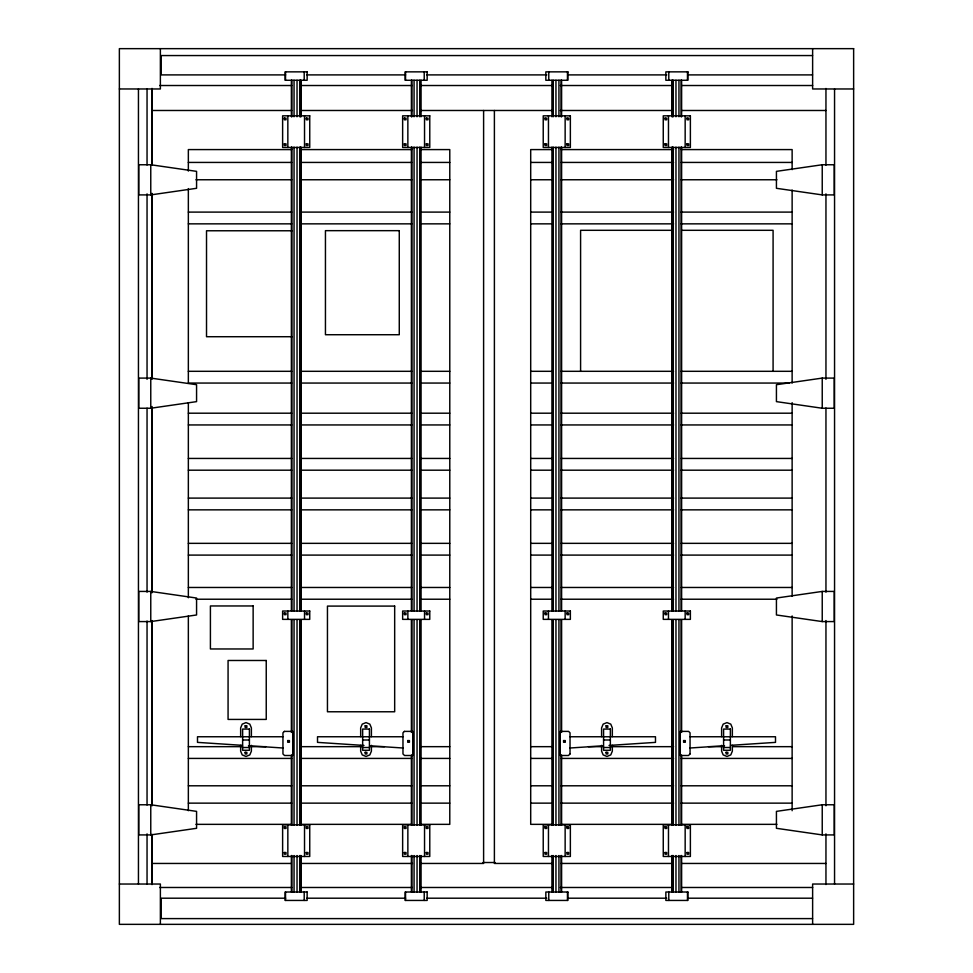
<?xml version="1.0" encoding="UTF-8"?>
<svg xmlns="http://www.w3.org/2000/svg" width="973" height="973" viewBox="0 0 973 973"><rect width="100%" height="100%" fill="white"/><g stroke="black" fill="none" stroke-linecap="round" stroke-linejoin="round"><path stroke-width="1.46" d="M150.766 194.904L196.57 188.3L196.57 171.357L150.766 164.753L138.762 164.753L138.762 194.904L150.766 194.904L150.766 164.753M822.234 164.753L776.43 171.357L776.43 188.3L822.234 194.904L834.238 194.904L834.238 164.753L822.234 164.753L822.234 194.904M150.766 408.246L196.57 401.63L196.57 384.7L150.766 378.096L138.762 378.096L138.762 408.246L150.766 408.246L150.766 378.096M822.234 378.096L776.43 384.7L776.43 401.63L822.234 408.246L834.238 408.246L834.238 378.096L822.234 378.096L822.234 408.246M150.766 621.577L196.57 614.972L196.57 598.042L150.766 591.426L138.762 591.426L138.762 621.577L150.766 621.577L150.766 591.426M822.234 591.426L776.43 598.042L776.43 614.972L822.234 621.577L834.238 621.577L834.238 591.426L822.234 591.426L822.234 621.577M150.766 834.919L196.57 828.303L196.57 811.373L150.766 804.768L138.762 804.768L138.762 834.919L150.766 834.919L150.766 804.768M822.234 804.768L776.43 811.373L776.43 828.303L822.234 834.919L834.238 834.919L834.238 804.768L822.234 804.768L822.234 834.919M570.032 748.006L603.017 745.829M609.013 745.44L655.486 742.375L655.486 736.756L570.032 736.756M690.052 748.006L724.532 745.732M730.528 745.342L775.505 742.375L775.505 736.756L690.052 736.756M812.54 55.558L161.141 55.558L161.141 74.897L285.648 74.897M306.909 74.897L405.607 74.897M426.867 74.897L546.826 74.897M568.074 74.897L666.773 74.897M688.033 74.897L812.54 74.897M159.645 85.515L291.693 85.515M299.927 85.515L412.175 85.515M420.701 85.515L552.749 85.515M560.339 85.515L673.073 85.515M681.757 85.515L812.625 85.515M119.363 88.969L160.375 88.969L160.375 48.65M853.637 88.969L812.625 88.969L812.625 48.65M152.056 110.484L291.693 110.484M300.426 110.484L412.455 110.484M420.701 110.484L552.749 110.484M560.339 110.484L673.048 110.484M681.757 110.484L825.955 110.484M291.705 149.587L188.348 149.587L188.348 171.09M300.827 149.587L411.786 149.587M420.908 149.587L449.781 149.587L449.781 824.35L420.908 824.35M551.971 149.587L530.699 149.587L530.699 824.35L551.971 824.35M561.093 149.587L673.571 149.587M681.173 149.587L792.131 149.587L792.131 169.655M188.348 162.43L291.705 162.43M300.827 162.43L411.786 162.43M420.908 162.43L449.781 162.43M530.699 162.43L551.971 162.43M561.093 162.43L673.571 162.43M681.173 162.43L792.131 162.43M195.95 179.762L291.705 179.762M300.827 179.762L411.786 179.762M420.908 179.762L449.781 179.762M530.699 179.762L551.971 179.762M561.093 179.762L673.571 179.762M681.173 179.762L776.928 179.762M188.348 212.102L291.705 212.102M300.827 212.102L411.786 212.102M420.908 212.102L449.781 212.102M530.699 212.102L551.971 212.102M561.093 212.102L673.571 212.102M681.173 212.102L792.131 212.102M188.348 223.851L291.705 223.851M300.827 223.851L411.786 223.851M420.908 223.851L449.781 223.851M530.699 223.851L551.971 223.851M561.093 223.851L673.571 223.851M681.173 223.851L792.131 223.851M673.048 230.309L580.589 230.309L580.589 371.309M682.146 230.309L773.085 230.309L773.085 371.309M292.046 230.771L206.519 230.771L206.519 336.719L292.046 336.719M188.348 371.309L291.705 371.309M300.827 371.309L411.786 371.309M420.908 371.309L449.781 371.309M530.699 371.309L551.971 371.309M561.093 371.309L673.571 371.309M681.173 371.309L792.131 371.309M291.705 383.058L188.348 383.058L188.348 188.58M300.827 383.058L411.786 383.058M420.908 383.058L449.781 383.058M530.699 383.058L551.971 383.058M561.093 383.058L673.571 383.058M681.173 383.058L789.091 383.058M188.348 413.197L291.705 413.197M300.827 413.197L411.786 413.197M420.908 413.197L449.781 413.197M530.699 413.197L551.971 413.197M561.093 413.197L673.571 413.197M681.173 413.197L792.131 413.197M188.348 424.946L291.705 424.946M300.827 424.946L411.786 424.946M420.908 424.946L449.781 424.946M530.699 424.946L551.971 424.946M561.093 424.946L673.571 424.946M681.173 424.946L792.131 424.946M188.348 458.441L291.705 458.441M300.827 458.441L411.786 458.441M420.908 458.441L449.781 458.441M530.699 458.441L551.971 458.441M561.093 458.441L673.571 458.441M681.173 458.441L792.131 458.441M188.348 470.19L291.705 470.19M300.827 470.19L411.786 470.19M420.908 470.19L449.781 470.19M530.699 470.19L551.971 470.19M561.093 470.19L673.571 470.19M681.173 470.19L792.131 470.19M188.348 498.103L291.705 498.103M300.827 498.103L411.786 498.103M420.908 498.103L449.781 498.103M530.699 498.103L551.971 498.103M561.093 498.103L673.571 498.103M681.173 498.103L792.131 498.103M188.348 509.852L291.705 509.852M300.827 509.852L411.786 509.852M420.908 509.852L449.781 509.852M530.699 509.852L551.971 509.852M561.093 509.852L673.571 509.852M681.173 509.852L792.131 509.852M188.348 543.348L291.705 543.348M300.827 543.348L411.786 543.348M420.908 543.348L449.781 543.348M530.699 543.348L551.971 543.348M561.093 543.348L673.571 543.348M681.173 543.348L792.131 543.348M188.348 555.096L291.705 555.096M300.827 555.096L411.786 555.096M420.908 555.096L449.781 555.096M530.699 555.096L551.971 555.096M561.093 555.096L673.571 555.096M681.173 555.096L792.131 555.096M188.348 587.473L291.705 587.473M300.827 587.473L411.786 587.473M420.908 587.473L449.781 587.473M530.699 587.473L551.971 587.473M561.093 587.473L673.571 587.473M681.173 587.473L792.131 587.473M195.95 599.222L291.705 599.222M300.827 599.222L411.786 599.222M420.908 599.222L449.781 599.222M530.699 599.222L551.971 599.222M561.093 599.222L673.571 599.222M681.173 599.222L776.928 599.222M282.948 736.756L197.495 736.756L197.495 742.375L242.472 745.342M402.968 736.756L317.514 736.756L317.514 742.375L363.987 745.44M242.63 739.991L249.404 739.991M362.649 739.991L369.424 739.991M603.576 739.991L610.351 739.991M723.596 739.991L730.37 739.991M188.348 746.668L241.547 746.668M250.669 746.668L265.872 746.668M300.827 746.668L361.628 746.668M370.749 746.668L384.432 746.668M420.908 746.668L449.781 746.668M530.699 746.668L551.971 746.668M588.446 746.668L602.129 746.668M611.251 746.668L673.571 746.668M708.526 746.668L722.209 746.668M732.851 746.668L792.131 746.668M242.63 747.507L249.404 747.507M362.649 747.507L369.424 747.507M603.576 747.507L610.351 747.507M723.596 747.507L730.37 747.507M188.348 758.417L291.705 758.417M300.827 758.417L411.786 758.417M420.908 758.417L449.781 758.417M530.699 758.417L551.971 758.417M561.093 758.417L673.571 758.417M681.173 758.417L792.131 758.417M188.348 785.795L291.705 785.795M300.827 785.795L411.786 785.795M420.908 785.795L449.781 785.795M530.699 785.795L551.971 785.795M561.093 785.795L673.571 785.795M681.173 785.795L792.131 785.795M188.348 803.139L291.705 803.139M300.827 803.139L411.786 803.139M420.908 803.139L449.781 803.139M530.699 803.139L551.971 803.139M561.093 803.139L673.571 803.139M681.173 803.139L792.131 803.139M195.95 824.35L291.705 824.35M300.827 824.35L411.786 824.35M561.093 824.35L673.571 824.35M681.173 824.35L776.928 824.35M482.936 862.516L495.075 862.516M152.056 863.452L291.341 863.452M300.426 863.452L412.455 863.452M421.54 863.452L483.605 863.452L483.605 110.484M551.922 863.452L494.393 863.452L494.393 110.484M561.007 863.452L673.048 863.452M682.122 863.452L825.955 863.452M119.363 884.031L160.375 884.031L160.375 924.35M853.637 884.031L812.625 884.031L812.625 924.35M159.645 887.485L291.693 887.485M299.927 887.485L412.175 887.485M420.701 887.485L552.749 887.485M560.339 887.485L673.073 887.485M681.757 887.485L812.625 887.485M285.648 898.201L161.141 898.201L161.141 918.597L812.54 918.597M306.909 898.201L405.607 898.201M426.867 898.201L546.826 898.201M568.074 898.201L666.773 898.201M688.033 898.201L812.54 898.201M369.983 745.829L402.968 748.006M248.468 745.732L282.948 748.006M834.554 88.969L834.554 884.031M825.955 88.458L825.955 165.142M825.955 193.858L825.955 379.324M825.955 408.028L825.955 592.156M825.955 620.555L825.955 805.766M825.955 833.861L825.955 884.542M792.131 190.051L792.131 383.058M792.131 402.652L792.131 596.279M792.131 615.945L792.131 810.716M732.353 736.622L732.353 727.901L730.784 724.143L726.989 722.598L723.182 724.143L721.613 727.901L721.613 736.622M732.353 745.342L732.353 751.156L730.784 754.902L726.989 756.459L723.182 754.902L721.613 751.156L721.613 745.342M687.473 71.856L687.473 80.273M687.473 892.01L687.473 900.439M685.162 115.823L685.162 147.47M685.162 611.032L685.162 619.363M685.162 824.824L685.162 856.471M681.623 80.273L681.623 116.76M681.623 147.166L681.623 610.789M681.623 619.91L681.623 732.401M681.623 755.206L681.623 825.128M681.623 855.535L681.623 892.01M681.112 80.273L681.112 116.76M681.112 147.166L681.112 610.789M681.112 619.91L681.112 732.401M681.112 755.206L681.112 825.128M681.112 855.535L681.112 892.01M678.947 80.273L678.947 116.76M678.947 147.166L678.947 610.789M678.947 619.91L678.947 825.128M678.947 855.535L678.947 892.01M675.967 80.273L675.967 116.76M675.967 147.166L675.967 610.789M675.967 619.91L675.967 825.128M675.967 855.535L675.967 892.01M673.292 80.273L673.292 116.76M673.292 147.166L673.292 610.789M673.292 619.91L673.292 825.128M673.292 855.535L673.292 892.01M672.465 80.273L672.465 116.76M672.465 147.166L672.465 610.789M672.465 619.91L672.465 825.128M672.465 855.535L672.465 892.01M671.954 80.273L671.954 116.76M671.954 147.166L671.954 610.789M671.954 619.91L671.954 825.128M671.954 855.535L671.954 892.01M668.792 71.856L668.792 80.273M668.792 892.01L668.792 900.439M668.475 115.823L668.475 147.47M668.475 611.032L668.475 619.363M668.475 824.824L668.475 856.471M612.333 736.622L612.333 727.901L610.764 724.143L606.957 722.598L603.163 724.143L601.594 727.901L601.594 736.622M612.333 745.342L612.333 751.156L610.764 754.902L606.957 756.459L603.163 754.902L601.594 751.156L601.594 745.342M567.454 71.856L567.454 80.273M567.454 892.01L567.454 900.439M565.143 115.823L565.143 147.47M565.143 611.032L565.143 619.363M565.143 824.824L565.143 856.471M561.603 80.273L561.603 116.76M561.603 147.166L561.603 610.789M561.603 619.91L561.603 732.401M561.603 755.206L561.603 825.128M561.603 855.535L561.603 892.01M561.093 80.273L561.093 116.76M561.093 147.166L561.093 610.789M561.093 619.91L561.093 732.401M561.093 755.206L561.093 825.128M561.093 855.535L561.093 892.01M558.928 80.273L558.928 116.76M558.928 147.166L558.928 610.789M558.928 619.91L558.928 825.128M558.928 855.535L558.928 892.01M555.948 80.273L555.948 116.76M555.948 147.166L555.948 610.789M555.948 619.91L555.948 825.128M555.948 855.535L555.948 892.01M553.272 80.273L553.272 116.76M553.272 147.166L553.272 610.789M553.272 619.91L553.272 825.128M553.272 855.535L553.272 892.01M551.934 80.273L551.934 116.76M551.934 147.166L551.934 610.789M551.934 619.91L551.934 825.128M551.934 855.535L551.934 892.01M548.772 71.856L548.772 80.273M548.772 892.01L548.772 900.439M548.456 115.823L548.456 147.47M548.456 611.032L548.456 619.363M548.456 824.824L548.456 856.471M424.544 115.823L424.544 147.47M424.544 611.032L424.544 619.363M424.544 824.824L424.544 856.471M424.228 71.856L424.228 80.273M424.228 892.01L424.228 900.439M421.066 80.273L421.066 116.76M421.066 147.166L421.066 610.789M421.066 619.91L421.066 825.128M421.066 855.535L421.066 892.01M419.728 80.273L419.728 116.76M419.728 147.166L419.728 610.789M419.728 619.91L419.728 825.128M419.728 855.535L419.728 892.01M417.052 80.273L417.052 116.76M417.052 147.166L417.052 610.789M417.052 619.91L417.052 825.128M417.052 855.535L417.052 892.01M414.072 80.273L414.072 116.76M414.072 147.166L414.072 610.789M414.072 619.91L414.072 825.128M414.072 855.535L414.072 892.01M411.907 80.273L411.907 116.76M411.907 147.166L411.907 610.789M411.907 619.91L411.907 732.401M411.907 755.206L411.907 825.128M411.907 855.535L411.907 892.01M411.397 80.273L411.397 116.76M411.397 147.166L411.397 610.789M411.397 619.91L411.397 732.401M411.397 755.206L411.397 825.128M411.397 855.535L411.397 892.01M407.857 115.823L407.857 147.47M407.857 611.032L407.857 619.363M407.857 824.824L407.857 856.471M405.546 71.856L405.546 80.273M405.546 892.01L405.546 900.439M371.406 736.622L371.406 727.901L369.837 724.143L366.043 722.598L362.236 724.143L360.667 727.901L360.667 736.622M371.406 745.342L371.406 751.156L369.837 754.902L366.043 756.459L362.236 754.902L360.667 751.156L360.667 745.342M304.525 115.823L304.525 147.47M304.525 611.032L304.525 619.363M304.525 824.824L304.525 856.471M304.208 71.856L304.208 80.273M304.208 892.01L304.208 900.439M301.046 80.273L301.046 116.76M301.046 147.166L301.046 610.789M301.046 619.91L301.046 825.128M301.046 855.535L301.046 892.01M300.535 80.273L300.535 116.76M300.535 147.166L300.535 610.789M300.535 619.91L300.535 825.128M300.535 855.535L300.535 892.01M299.708 80.273L299.708 116.76M299.708 147.166L299.708 610.789M299.708 619.91L299.708 825.128M299.708 855.535L299.708 892.01M297.033 80.273L297.033 116.76M297.033 147.166L297.033 610.789M297.033 619.91L297.033 825.128M297.033 855.535L297.033 892.01M294.053 80.273L294.053 116.76M294.053 147.166L294.053 610.789M294.053 619.91L294.053 825.128M294.053 855.535L294.053 892.01M291.888 80.273L291.888 116.76M291.888 147.166L291.888 610.789M291.888 619.91L291.888 732.401M291.888 755.206L291.888 825.128M291.888 855.535L291.888 892.01M291.377 80.273L291.377 116.76M291.377 147.166L291.377 610.789M291.377 619.91L291.377 732.401M291.377 755.206L291.377 825.128M291.377 855.535L291.377 892.01M287.838 115.823L287.838 147.47M287.838 611.032L287.838 619.363M287.838 824.824L287.838 856.471M285.527 71.856L285.527 80.273M285.527 892.01L285.527 900.439M251.387 736.622L251.387 727.901L249.818 724.143L246.011 722.598L242.216 724.143L240.647 727.901L240.647 736.622M251.387 745.342L251.387 751.156L249.818 754.902L246.011 756.459L242.216 754.902L240.647 751.156L240.647 745.342M188.348 402.652L188.348 597.75M188.348 615.945L188.348 810.716M152.056 88.458L152.056 165.142M152.056 193.98L152.056 379.19M152.056 406.507L152.056 591.718M152.056 620.555L152.056 805.766M152.056 834.603L152.056 884.542M151.91 88.555L151.91 164.498M151.91 193.359L151.91 378.655M151.91 407.517L151.91 592.825M151.91 621.674L151.91 805.462M151.91 834.323L151.91 884.445M147.045 88.969L147.045 164.984M147.045 193.858L147.045 379.324M147.045 408.21L147.045 592.156M147.045 621.042L147.045 804.975M147.045 833.861L147.045 884.031M138.446 88.969L138.446 884.031M284.311 118.11L284.311 119.788L286.013 119.788L286.013 118.11L284.311 118.11M284.311 143.834L284.311 145.512L286.013 145.512L286.013 143.834L284.311 143.834M306.288 118.11L306.288 119.788L307.991 119.788L307.991 118.11L306.288 118.11M306.288 143.834L306.288 145.512L307.991 145.512L307.991 143.834L306.288 143.834M404.33 118.11L404.33 119.788L406.033 119.788L406.033 118.11L404.33 118.11M404.33 143.834L404.33 145.512L406.033 145.512L406.033 143.834L404.33 143.834M426.308 118.11L426.308 119.788L428.011 119.788L428.011 118.11L426.308 118.11M426.308 143.834L426.308 145.512L428.011 145.512L428.011 143.834L426.308 143.834M284.311 612.99L284.311 614.668L286.013 614.668L286.013 612.99L284.311 612.99M245.16 725.773L245.16 727.451L246.862 727.451L246.862 725.773L245.16 725.773M245.16 752.299L245.16 753.978L246.862 753.978L246.862 752.299L245.16 752.299M306.288 612.99L306.288 614.668L307.991 614.668L307.991 612.99L306.288 612.99M544.989 118.11L544.989 119.788L546.692 119.788L546.692 118.11L544.989 118.11M287.704 740.575L287.704 742.265L289.407 742.265L289.407 740.575L287.704 740.575M544.989 143.834L544.989 145.512L546.692 145.512L546.692 143.834L544.989 143.834M566.967 118.11L566.967 119.788L568.67 119.788L568.67 118.11L566.967 118.11M566.967 143.834L566.967 145.512L568.67 145.512L568.67 143.834L566.967 143.834M284.311 826.782L284.311 828.461L286.013 828.461L286.013 826.782L284.311 826.782M284.311 852.506L284.311 854.185L286.013 854.185L286.013 852.506L284.311 852.506M306.288 826.782L306.288 828.461L307.991 828.461L307.991 826.782L306.288 826.782M404.33 612.99L404.33 614.668L406.033 614.668L406.033 612.99L404.33 612.99M306.288 852.506L306.288 854.185L307.991 854.185L307.991 852.506L306.288 852.506M365.191 725.773L365.191 727.451L366.894 727.451L366.894 725.773L365.191 725.773M365.191 752.299L365.191 753.978L366.894 753.978L366.894 752.299L365.191 752.299M426.308 612.99L426.308 614.668L428.011 614.668L428.011 612.99L426.308 612.99M665.009 118.11L665.009 119.788L666.712 119.788L666.712 118.11L665.009 118.11M407.723 740.575L407.723 742.265L409.426 742.265L409.426 740.575L407.723 740.575M665.009 143.834L665.009 145.512L666.712 145.512L666.712 143.834L665.009 143.834M686.987 118.11L686.987 119.788L688.689 119.788L688.689 118.11L686.987 118.11M686.987 143.834L686.987 145.512L688.689 145.512L688.689 143.834L686.987 143.834M404.33 826.782L404.33 828.461L406.033 828.461L406.033 826.782L404.33 826.782M404.33 852.506L404.33 854.185L406.033 854.185L406.033 852.506L404.33 852.506M426.308 826.782L426.308 828.461L428.011 828.461L428.011 826.782L426.308 826.782M426.308 852.506L426.308 854.185L428.011 854.185L428.011 852.506L426.308 852.506M544.989 612.99L544.989 614.668L546.692 614.668L546.692 612.99L544.989 612.99M566.967 612.99L566.967 614.668L568.67 614.668L568.67 612.99L566.967 612.99M563.574 740.575L563.574 742.265L565.277 742.265L565.277 740.575L563.574 740.575M544.989 826.782L544.989 828.461L546.692 828.461L546.692 826.782L544.989 826.782M544.989 852.506L544.989 854.185L546.692 854.185L546.692 852.506L544.989 852.506M606.106 725.773L606.106 727.451L607.809 727.451L607.809 725.773L606.106 725.773M566.967 826.782L566.967 828.461L568.67 828.461L568.67 826.782L566.967 826.782M606.106 752.299L606.106 753.978L607.809 753.978L607.809 752.299L606.106 752.299M665.009 612.99L665.009 614.668L666.712 614.668L666.712 612.99L665.009 612.99M566.967 852.506L566.967 854.185L568.67 854.185L568.67 852.506L566.967 852.506M686.987 612.99L686.987 614.668L688.689 614.668L688.689 612.99L686.987 612.99M683.593 740.575L683.593 742.265L685.296 742.265L685.296 740.575L683.593 740.575M665.009 826.782L665.009 828.461L666.712 828.461L666.712 826.782L665.009 826.782M665.009 852.506L665.009 854.185L666.712 854.185L666.712 852.506L665.009 852.506M726.138 725.773L726.138 727.451L727.84 727.451L727.84 725.773L726.138 725.773M686.987 826.782L686.987 828.461L688.689 828.461L688.689 826.782L686.987 826.782M726.138 752.299L726.138 753.978L727.84 753.978L727.84 752.299L726.138 752.299M686.987 852.506L686.987 854.185L688.689 854.185L688.689 852.506L686.987 852.506M284.396 731.392L282.948 732.815L282.948 753.953L284.517 755.498L292.715 755.498L292.715 731.392L284.396 731.392M404.415 731.392L402.968 732.815L402.968 753.953L404.537 755.498L412.734 755.498L412.734 731.392L404.415 731.392M570.032 753.953L568.463 755.498L560.266 755.498L560.266 731.392L568.585 731.392L570.032 732.815L570.032 753.953M690.052 753.953L688.483 755.498L680.285 755.498L680.285 731.392L688.604 731.392L690.052 732.815L690.052 753.953M853.637 48.65L119.363 48.65L119.363 924.35L853.637 924.35L853.637 48.65M307.14 71.856L285.138 71.856L285.138 80.273L307.14 80.273L307.14 71.856M427.159 71.856L405.157 71.856L405.157 80.273L427.159 80.273L427.159 71.856M567.843 71.856L545.841 71.856L545.841 80.273L567.843 80.273L567.843 71.856M687.862 71.856L665.86 71.856L665.86 80.273L687.862 80.273L687.862 71.856M309.742 115.823L282.62 115.823L282.62 147.47L309.742 147.47L309.742 115.823M429.774 115.823L402.64 115.823L402.64 147.47L429.774 147.47L429.774 115.823M570.36 115.823L543.226 115.823L543.226 147.47L570.36 147.47L570.36 115.823M690.38 115.823L663.258 115.823L663.258 147.47L690.38 147.47L690.38 115.823M399.271 230.662L325.444 230.662L325.444 334.724L399.271 334.724L399.271 230.662M253.138 605.96L210.411 605.96L210.411 648.967L253.138 648.967L253.138 605.96M394.673 606.094L327.451 606.094L327.451 711.774L394.673 711.774L394.673 606.094M309.742 611.032L282.62 611.032L282.62 619.363L309.742 619.363L309.742 611.032M429.774 611.032L402.64 611.032L402.64 619.363L429.774 619.363L429.774 611.032M570.36 611.032L543.226 611.032L543.226 619.363L570.36 619.363L570.36 611.032M690.38 611.032L663.258 611.032L663.258 619.363L690.38 619.363L690.38 611.032M266.237 660.485L228.071 660.485L228.071 719.424L266.237 719.424L266.237 660.485M249.404 729.069L242.63 729.069L242.63 750.28L249.404 750.28L249.404 729.069M369.424 729.069L362.649 729.069L362.649 750.28L369.424 750.28L369.424 729.069M610.351 729.069L603.576 729.069L603.576 750.28L610.351 750.28L610.351 729.069M730.37 729.069L723.596 729.069L723.596 750.28L730.37 750.28L730.37 729.069M309.742 824.824L282.62 824.824L282.62 856.471L309.742 856.471L309.742 824.824M429.774 824.824L402.64 824.824L402.64 856.471L429.774 856.471L429.774 824.824M570.36 824.824L543.226 824.824L543.226 856.471L570.36 856.471L570.36 824.824M690.38 824.824L663.258 824.824L663.258 856.471L690.38 856.471L690.38 824.824M307.14 892.01L285.138 892.01L285.138 900.439L307.14 900.439L307.14 892.01M427.159 892.01L405.157 892.01L405.157 900.439L427.159 900.439L427.159 892.01M567.843 892.01L545.841 892.01L545.841 900.439L567.843 900.439L567.843 892.01M687.862 892.01L665.86 892.01L665.86 900.439L687.862 900.439L687.862 892.01"/></g></svg>
